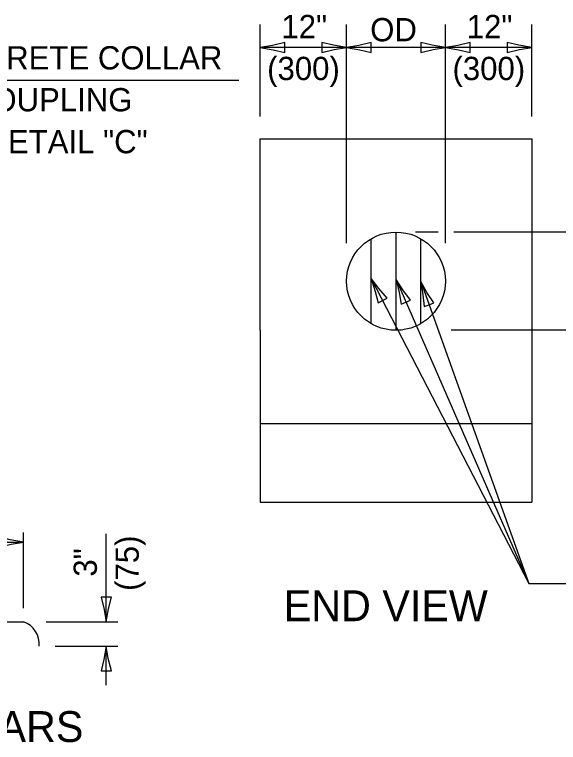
# Model space of a CAD drawing. Extents: x 2262292 to 2262922, y -3123599 to -3123199.
# Drawn here: x 2262414.6 to 2262476.3, y -3123426.3 to -3123343.7 of the extents above; entities that cross this region are included whole.
import ezdxf

# ---------------------------------------------------------------- set-up
doc = ezdxf.new("R2010")
doc.units = 0
for name, color, linetype in [('RD_Pr_Roadway_Dimensions', 7, 'Continuous'), ('RD_Pr_Roadway_Items', 7, 'Continuous'), ('RD_Pr_Roadway_Notes', 7, 'Continuous')]:
    doc.layers.add(name, color=color, linetype=linetype)

msp = doc.modelspace()

# ---------------------------------------------------------------- linework, layer by layer
at = {"layer": 'RD_Pr_Roadway_Dimensions'}
for p, q in [((2262442.408, -3123355.291), (2262442.408, -3123344.869)), ((2262452.221, -3123369.675), (2262452.221, -3123344.869)), ((2262463.439, -3123369.675), (2262463.439, -3123344.869)), ((2262473.255, -3123355.291), (2262473.255, -3123344.869)), ((2262452.221, -3123347.47), (2262442.408, -3123347.47)), ((2262463.439, -3123347.47), (2262452.221, -3123347.47)), ((2262473.255, -3123347.47), (2262463.439, -3123347.47)), ((2262462.607, -3123368.41), (2262460.044, -3123368.41)), ((2262491.487, -3123368.41), (2262464.381, -3123368.41)), ((2262491.487, -3123379.545), (2262464.073, -3123379.545)), ((2262415.566, -3123411.046), (2262415.566, -3123402.47)), ((2262424.953, -3123412.62), (2262424.953, -3123402.619)), ((2262382.866, -3123403.571), (2262415.567, -3123403.571)), ((2262418.156, -3123412.62), (2262426.282, -3123412.62)), ((2262419.165, -3123415.38), (2262426.282, -3123415.38)), ((2262424.954, -3123419.804), (2262424.954, -3123415.379))]:
    msp.add_line(p, q, dxfattribs=at)
for points in [[(2262445.207, -3123348.055), (2262445.208, -3123347.47), (2262445.208, -3123346.884), (2262443.808, -3123347.228), (2262442.408, -3123347.47), (2262443.901, -3123347.741)], [(2262449.423, -3123346.884), (2262449.421, -3123347.47), (2262449.421, -3123348.055), (2262450.821, -3123347.712), (2262452.221, -3123347.47), (2262450.728, -3123347.198)], [(2262455.019, -3123348.055), (2262455.021, -3123347.47), (2262455.021, -3123346.884), (2262453.62, -3123347.228), (2262452.221, -3123347.47), (2262453.714, -3123347.741)], [(2262460.641, -3123346.884), (2262460.639, -3123347.47), (2262460.639, -3123348.055), (2262462.04, -3123347.712), (2262463.439, -3123347.47), (2262461.946, -3123347.198)], [(2262466.238, -3123348.055), (2262466.239, -3123347.47), (2262466.239, -3123346.884), (2262464.839, -3123347.228), (2262463.439, -3123347.47), (2262464.932, -3123347.741)], [(2262470.456, -3123346.884), (2262470.455, -3123347.47), (2262470.455, -3123348.055), (2262471.855, -3123347.712), (2262473.255, -3123347.47), (2262471.762, -3123347.198)], [(2262412.769, -3123402.985), (2262412.767, -3123403.571), (2262412.767, -3123404.156), (2262414.167, -3123403.813), (2262415.567, -3123403.571), (2262414.074, -3123403.299)], [(2262425.539, -3123409.821), (2262424.953, -3123409.82), (2262424.368, -3123409.82), (2262424.711, -3123411.22), (2262424.953, -3123412.62), (2262425.225, -3123411.127)], [(2262425.539, -3123409.821), (2262424.953, -3123409.82), (2262424.368, -3123409.82), (2262424.711, -3123411.22), (2262424.953, -3123412.62), (2262425.225, -3123411.127)], [(2262424.368, -3123418.178), (2262424.954, -3123418.179), (2262425.539, -3123418.179), (2262425.196, -3123416.779), (2262424.954, -3123415.379), (2262424.682, -3123416.872)]]:
    msp.add_lwpolyline(points, close=True, dxfattribs=at)
at = {"layer": 'RD_Pr_Roadway_Items'}
for p, q in [((2262442.408, -3123357.831), (2262473.255, -3123357.831)), ((2262442.408, -3123379.544), (2262442.408, -3123357.831)), ((2262473.255, -3123357.831), (2262473.255, -3123379.544)), ((2262457.83, -3123379.544), (2262457.83, -3123368.41)), ((2262455.025, -3123378.797), (2262455.025, -3123369.154)), ((2262460.635, -3123378.797), (2262460.635, -3123369.154)), ((2262442.408, -3123379.544), (2262442.408, -3123399.03)), ((2262473.255, -3123379.544), (2262473.255, -3123399.03)), ((2262442.408, -3123390.123), (2262473.255, -3123390.123)), ((2262442.408, -3123399.03), (2262473.255, -3123399.03)), ((2262382.866, -3123412.619), (2262415.567, -3123412.619))]:
    msp.add_line(p, q, dxfattribs=at)
msp.add_ellipse((2262457.828, -3123373.977), major_axis=(5.609, 0), ratio=0.992633, dxfattribs=at)
msp.add_ellipse((2262414.714, -3123415.113), major_axis=(-2.652, 0), ratio=0.992633, start_param=3.039737, end_param=4.386531, dxfattribs=at)
at = {"layer": 'RD_Pr_Roadway_Notes'}
for p, q in [((2262440.004, -3123351.203), (2262402.008, -3123351.203)), ((2262455.025, -3123373.687), (2262472.9, -3123408.267)), ((2262457.83, -3123373.781), (2262472.9, -3123408.267)), ((2262460.635, -3123374.007), (2262472.9, -3123408.267)), ((2262472.9, -3123408.266), (2262506.39, -3123408.266))]:
    msp.add_line(p, q, dxfattribs=at)
for points in [[(2262455.79, -3123376.441), (2262456.311, -3123376.174), (2262456.831, -3123375.905), (2262455.883, -3123374.819), (2262455.025, -3123373.687), (2262455.47, -3123375.138)], [(2262458.414, -3123376.579), (2262458.951, -3123376.346), (2262459.488, -3123376.112), (2262458.613, -3123374.966), (2262457.83, -3123373.781), (2262458.179, -3123375.257)], [(2262461.027, -3123376.839), (2262461.578, -3123376.643), (2262462.13, -3123376.446), (2262461.335, -3123375.243), (2262460.635, -3123374.007), (2262460.882, -3123375.504)]]:
    msp.add_lwpolyline(points, close=True, dxfattribs=at)

# ---------------------------------------------------------------- texts
at = {"layer": 'RD_Pr_Roadway_Dimensions'}
for s, p in [('12"', (2262444.833, -3123346.413)), ('12"', (2262465.858, -3123346.413)), ('OD', (2262454.904, -3123346.767)), ('(300)', (2262443.215, -3123351.165)), ('(300)', (2262464.24, -3123351.165))]:
    msp.add_text(s, height=2.64, dxfattribs=at).set_placement(p)
for s, p in [('(75)', (2262428.65, -3123409.101)), ('3"', (2262423.898, -3123407.483))]:
    msp.add_text(s, height=2.64, rotation=90, dxfattribs=at).set_placement(p)
at = {"layer": 'RD_Pr_Roadway_Notes'}
for s, height, p in [('CONCRETE COLLAR', 2.64, (2262403.218, -3123349.96)), ('OR COUPLING', 2.64, (2262403.218, -3123354.712)), ('SEE DETAIL "C"', 2.64, (2262403.218, -3123359.464)), ('END VIEW', 3.5, (2262445.098, -3123412.536)), ('DETAIL OF RE-BARS', 3.5, (2262376.076, -3123426.24))]:
    msp.add_text(s, height=height, dxfattribs=at).set_placement(p)

doc.saveas('drawing.dxf')
